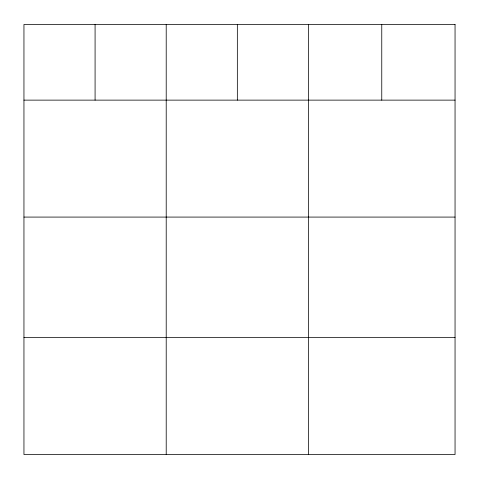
<?xml version="1.0" encoding="UTF-8"?>
<svg xmlns="http://www.w3.org/2000/svg" width="479" height="479" viewBox="0 0 479 479"><rect width="100%" height="100%" fill="white"/><g stroke="black" fill="none" stroke-linecap="round" stroke-linejoin="round"><path stroke-width="0.72" d="M23.95 100.129L455.05 100.129M23.95 217.083L455.05 217.083M23.95 337.587L455.05 337.587M381.763 24.459L381.763 100.129M308.476 24.459L308.476 454.541M237.344 24.459L237.344 100.129M166.213 24.459L166.213 454.541M95.082 24.459L95.082 100.129M455.05 24.459L23.95 24.459L23.95 454.541L455.05 454.541L455.05 24.459"/></g></svg>
